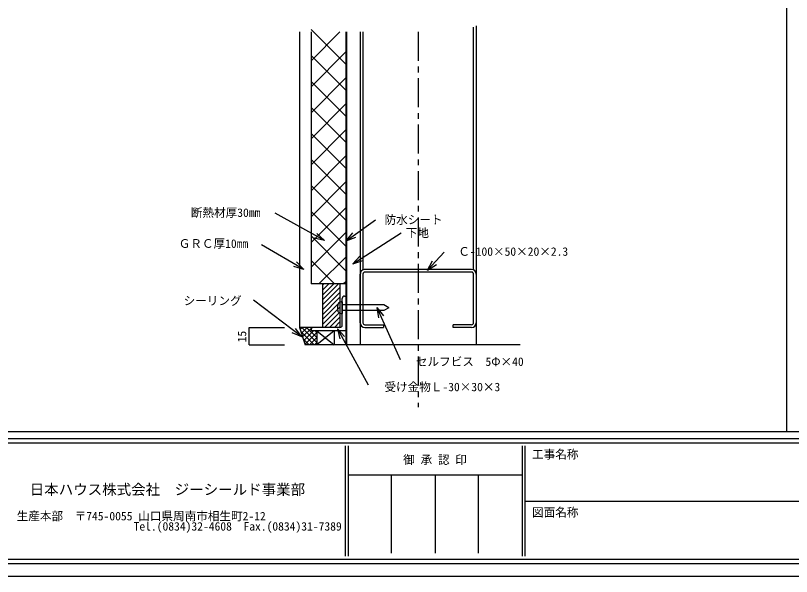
# Model space of a CAD drawing. Units: millimetres on the paper, with parts at other scales. Extents: x -202 to 198, y -146 to 134.
# Drawn here: x -68.2 to 65.6, y -145.7 to -49 of the extents above; entities that cross this region are included whole.
import ezdxf
from ezdxf.enums import TextEntityAlignment as Align

# ---------------------------------------------------------------- set-up
doc = ezdxf.new("R2010")
doc.units = ezdxf.units.MM
doc.linetypes.add('CHAIN1', pattern=[8, 5, -1, 1, -1])
for name, color, linetype in [('0-0', 7, 'Continuous'), ('6-0', 7, 'Continuous'), ('6-1', 7, 'Continuous')]:
    doc.layers.add(name, color=color, linetype=linetype)
doc.styles.add('ＭＳ ゴシック', font='')
doc.styles.get('ＭＳ ゴシック').set_extended_font_data('MS Gothic')

msp = doc.modelspace()

# ---------------------------------------------------------------- linework, layer by layer
at = {"layer": '0-0'}
for p, q in [((64.801, -120.68), (64.801, 134.32)), ((-201.866, -120.68), (198.134, -120.68)), ((-197.866, -121.88), (194.134, -121.88)), ((194.134, -122.68), (-197.866, -122.68)), ((-11.366, -123.18), (-11.366, -142.18)), ((-10.866, -123.18), (-10.866, -142.18)), ((19.134, -123.18), (19.134, -142.18)), ((19.634, -123.18), (19.634, -142.18)), ((-10.866, -128.18), (19.134, -128.18)), ((-3.366, -141.68), (-3.366, -128.18)), ((4.134, -128.18), (4.134, -141.68)), ((11.634, -141.68), (11.634, -128.18)), ((19.634, -132.68), (193.134, -132.68)), ((-197.866, -142.68), (194.134, -142.68)), ((194.134, -143.48), (-197.866, -143.48))]:
    msp.add_line(p, q, dxfattribs=at)
msp.add_lwpolyline([(-201.866, 134.32), (198.134, 134.32), (198.134, -145.68), (-201.866, -145.68)], close=True, dxfattribs=at)
at = {"layer": '6-0'}
for p, q in [((11.241, -50.735), (11.241, -105.735)), ((-19.259, -51.765), (-19.259, -102.735)), ((-17.259, -51.765), (-17.259, -95.235)), ((-12.286, -51.785), (-17.259, -56.759)), ((-17.249, -51.375), (-11.259, -57.365)), ((-11.259, -51.765), (-11.259, -105.735)), ((-11.159, -51.765), (-11.159, -105.735)), ((-8.759, -51.765), (-8.759, -104.872)), ((-8.299, -51.765), (-8.299, -92.735)), ((10.781, -92.735), (10.781, -50.935)), ((-11.259, -55.239), (-17.259, -61.239)), ((-17.249, -55.855), (-11.259, -61.845)), ((-11.259, -59.719), (-17.259, -65.719)), ((-17.249, -60.335), (-11.259, -66.325)), ((-11.259, -64.199), (-17.259, -70.199)), ((-17.249, -64.815), (-11.259, -70.805)), ((-11.259, -68.679), (-17.259, -74.679)), ((-17.249, -69.295), (-11.259, -75.285)), ((-11.259, -73.159), (-17.259, -79.159)), ((-17.249, -73.775), (-11.259, -79.765)), ((-11.259, -77.639), (-17.259, -83.639)), ((-17.249, -78.255), (-11.259, -84.245)), ((-11.259, -82.119), (-17.259, -88.119)), ((-17.249, -82.735), (-11.259, -88.725)), ((-14.958, -87.765), (-23.449, -83.047)), ((-11.19, -87.819), (-6.121, -84.198)), ((-11.259, -86.361), (-17.259, -92.361)), ((-17.259, -86.967), (-11.259, -92.968)), ((-14.958, -87.765), (-16.251, -86.513)), ((-11.19, -87.819), (-10.046, -86.429)), ((-10.053, -91.754), (-1.725, -86.444)), ((-14.958, -87.765), (-16.704, -87.327)), ((-11.19, -87.819), (-9.505, -87.188)), ((-18.496, -92.718), (-25.808, -88.472)), ((-11.259, -90.604), (-15.89, -95.235)), ((-10.053, -91.754), (-8.838, -90.426)), ((2.851, -92.836), (5.681, -89.769)), ((-18.496, -92.718), (-20.233, -92.248)), ((-18.496, -92.718), (-19.765, -91.442)), ((-17.259, -91.21), (-13.235, -95.235)), ((-10.053, -91.754), (-8.337, -91.212)), ((2.851, -92.836), (3.688, -91.242)), ((2.851, -92.836), (4.372, -91.874)), ((-8.759, -101.935), (-8.759, -93.535)), ((-8.299, -93.535), (-8.299, -101.935)), ((10.441, -92.735), (-7.959, -92.735)), ((10.441, -93.195), (-7.959, -93.195)), ((10.781, -101.935), (10.781, -93.535)), ((-11.259, -94.847), (-11.647, -95.235)), ((-11.259, -95.235), (-17.259, -95.235)), ((-15.259, -95.235), (-15.259, -102.735)), ((-15.041, -95.235), (-15.259, -95.452)), ((-14.193, -95.235), (-15.259, -96.301)), ((-13.344, -95.235), (-15.259, -97.15)), ((-12.496, -95.235), (-15.259, -97.998)), ((-12.259, -95.847), (-15.259, -98.847)), ((-12.259, -95.235), (-12.259, -102.735)), ((-12.259, -96.695), (-15.259, -99.695)), ((-12.259, -97.544), (-15.259, -100.544)), ((-11.459, -97.335), (-11.259, -97.335)), ((-18.845, -104.342), (-27.184, -98.034)), ((-12.259, -98.392), (-15.259, -101.392)), ((-12.659, -99.735), (-12.659, -98.935)), ((-12.059, -98.335), (-11.859, -98.335)), ((-11.859, -102.335), (-11.859, -97.735)), ((-11.859, -98.335), (-11.859, -100.335)), ((-12.259, -99.241), (-15.259, -102.241)), ((-12.259, -100.089), (-14.904, -102.735)), ((-12.059, -100.335), (-11.859, -100.335)), ((-4.725, -99.835), (-11.859, -99.835)), ((-8.759, -100.035), (-8.759, -105.735)), ((-5.877, -99.322), (-1.867, -108.285)), ((-5.877, -99.322), (-4.741, -100.719)), ((-5.877, -99.322), (-5.592, -101.1)), ((-3.859, -99.335), (-4.725, -99.835)), ((-12.259, -100.938), (-14.056, -102.735)), ((-27.952, -102.735), (-21.842, -102.735)), ((-27.952, -105.735), (-27.952, -102.735)), ((-18.845, -104.342), (-19.95, -102.921)), ((-12.259, -102.735), (-19.259, -102.735)), ((-19.259, -102.735), (-18.259, -105.735)), ((-19.137, -103.102), (-18.77, -102.735)), ((-18.925, -103.738), (-17.921, -102.735)), ((-18.862, -102.735), (-16.259, -105.337)), ((-18.712, -104.374), (-17.073, -102.735)), ((-18.013, -102.735), (-16.259, -104.489)), ((-12.259, -102.735), (-16.859, -102.735)), ((-12.259, -101.786), (-13.207, -102.735)), ((-12.717, -102.978), (-7.41, -112.649)), ((-12.717, -102.978), (-11.472, -104.278)), ((-12.717, -102.978), (-12.289, -104.727)), ((-7.959, -102.275), (-4.759, -102.275)), ((-7.959, -102.735), (-4.759, -102.735)), ((-4.759, -102.275), (-4.759, -102.735)), ((7.241, -102.735), (7.241, -102.275)), ((10.441, -102.275), (7.241, -102.275)), ((10.441, -102.735), (7.241, -102.735)), ((-18.845, -104.342), (-20.512, -103.665)), ((-19.033, -103.412), (-16.71, -105.735)), ((-18.5, -105.011), (-16.824, -103.335)), ((-18.288, -105.647), (-16.259, -103.618)), ((-17.259, -103.135), (-17.259, -103.335)), ((-16.565, -103.335), (-16.259, -103.64)), ((-13.259, -103.335), (-16.259, -105.735)), ((-16.259, -103.335), (-13.259, -105.735)), ((-16.259, -103.335), (-16.259, -105.735)), ((-13.259, -103.335), (-13.259, -105.735)), ((-18.609, -104.684), (-17.559, -105.735)), ((-17.527, -105.735), (-16.259, -104.467)), ((-16.679, -105.735), (-16.259, -105.315)), ((-27.952, -105.735), (-21.842, -105.735)), ((18.835, -105.735), (-18.259, -105.735))]:
    msp.add_line(p, q, dxfattribs=at)
at = {"layer": '6-0', "linetype": 'CHAIN1'}
msp.add_line((1.241, -51.765), (1.241, -116.502), dxfattribs=at)
at = {"layer": '6-0'}
for points in [[(-11.259, -97.335), (-11.259, -103.335), (-17.259, -103.335)], [(-3.859, -99.335), (-4.725, -98.835), (-11.859, -98.835)]]:
    msp.add_lwpolyline(points, dxfattribs=at)
for centre, radius, start, end in [((-7.959, -93.535), 0.8, 90.00137, 180.00137), ((-7.959, -93.535), 0.34, 90.00137, 180.00137), ((10.441, -93.535), 0.8, 0.00137, 90.00137), ((10.441, -93.535), 0.34, 0.00137, 90.00137), ((-11.459, -97.735), 0.4, 90, 180), ((-12.059, -98.935), 0.6, 90.00412, 180.00412), ((-12.059, -99.735), 0.6, 180.00412, 270.00412), ((-16.859, -103.135), 0.4, 90, 180), ((-12.259, -102.335), 0.4, 270, 0), ((-7.959, -101.935), 0.8, 180.00137, 270.00137), ((-7.959, -101.935), 0.34, 180.00137, 270.00137), ((10.441, -101.935), 0.8, 270.00137, 0.00137), ((10.441, -101.935), 0.34, 270.00137, 0.00137)]:
    msp.add_arc(centre, radius, start, end, dxfattribs=at)
at = {"layer": '6-1'}
for p, q in [((-27.952, -102.747), (-27.952, -102.723)), ((-27.952, -105.747), (-27.952, -105.723))]:
    msp.add_line(p, q, dxfattribs=at)

# ---------------------------------------------------------------- texts
at = {"layer": '0-0', "color": 4, "style": 'ＭＳ ゴシック'}
for s, height, p in [('工事名称', 1.466, (20.867, -125.797)), ('御 承 認 印', 1.466, (-1.366, -126.736)), ('日本ハウス株式会社\u3000ジーシールド事業部', 1.833, (-65.776, -132.143)), ('図面名称', 1.466, (20.867, -135.797)), ('生産本部\u3000〒745-0055 山口県周南市相生町2-12', 1.466, (-68.024, -136.444)), ('\u3000\u3000\u3000\u3000\u3000\u3000\u3000\u3000\u3000\u3000 Tel.(0834)32-4608  Fax.(0834)31-7389', 1.466, (-68.851, -138.208))]:
    msp.add_text(s, height=height, dxfattribs=at).set_placement(p, align=Align.BOTTOM_LEFT)
at = {"layer": '6-0', "color": 4, "style": 'ＭＳ ゴシック'}
for s, p in [('断熱材厚30㎜', (-37.978, -84.116)), ('防水シート', (-4.571, -85.338)), ('下地', (-0.91, -87.618)), ('ＧＲＣ厚10㎜', (-40.074, -89.453)), ('Ｃ-100×50×20×2.3', (8.147, -90.823)), ('シーリング', (-39.222, -99.314)), ('セルフビス\u30005Φ×40', (0.835, -109.81)), ('受け金物Ｌ-30×30×3', (-4.591, -114.174))]:
    msp.add_text(s, height=1.466, dxfattribs=at).set_placement(p, align=Align.BOTTOM_LEFT)
msp.add_text('15', height=1.466, rotation=90, dxfattribs=at).set_placement((-28, -105.31), align=Align.BOTTOM_LEFT)

doc.saveas('drawing.dxf')
